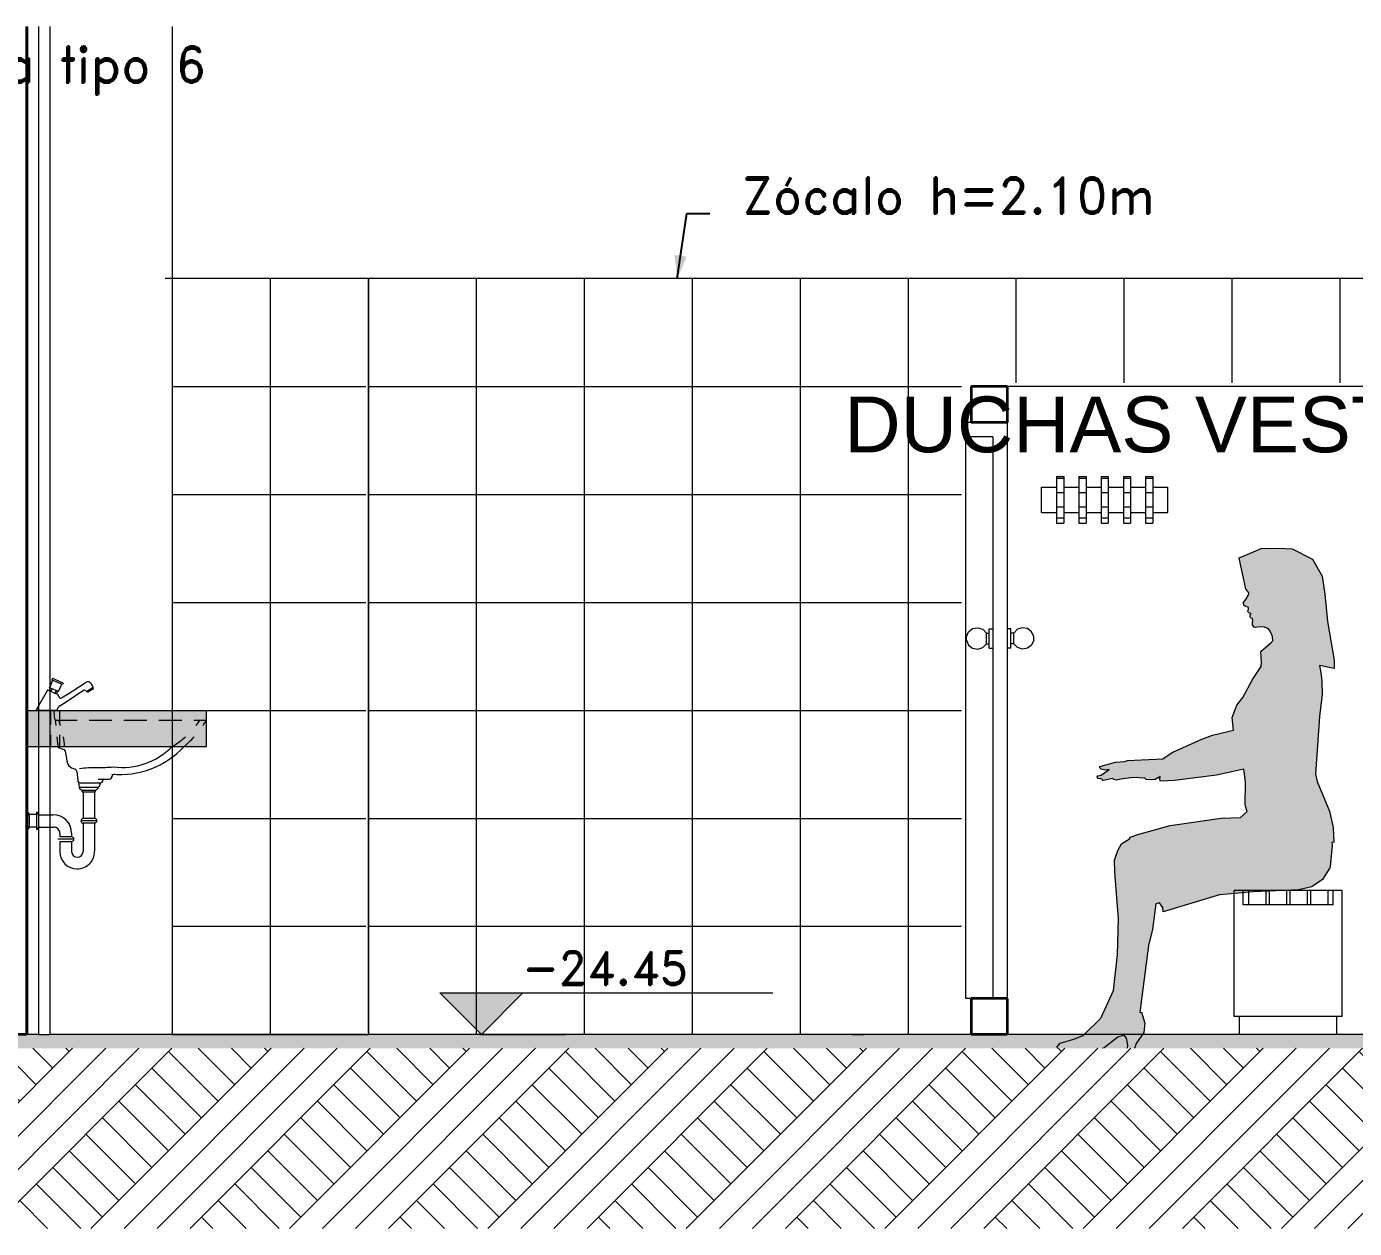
# Model space of a CAD drawing. Header units: metres. Extents: x 173 to 310, y -9 to 45.
# Drawn here: x 275.767 to 279.458, y -5.232 to -1.893 of the extents above; entities that cross this region are included whole.
import ezdxf

# ---------------------------------------------------------------- set-up
doc = ezdxf.new("R2010")
doc.units = ezdxf.units.M
doc.header["$MEASUREMENT"] = 0
doc.set_wipeout_variables(frame=1)
doc.linetypes.add('HIDDEN', pattern=[9.525, 6.35, -3.175])
doc.linetypes.add('Wipeout_Contour', pattern=[1, 0, -1])
for name, color, linetype, lineweight in [('Annotation - Label_Pen_No__1', 7, 'Continuous', 13), ('Annotation - Text_Pen_No__1', 7, 'Continuous', 13), ('Dimensioning - General_Pen_No__1', 7, 'Continuous', 13), ('Drawing & Figure_Pen_No__140', 255, 'Continuous', 0), ('Estructura – Carga_Pen_No__1', 7, 'Continuous', 13), ('Estructura – Carga_Pen_No__122', 9, 'Continuous', 13), ('Estructura – Carga_Pen_No__27', 7, 'Continuous', 35), ('Interior - Furniture _Pen_No__1', 7, 'Continuous', 13), ('Structural - Bearing_Pen_No__27', 7, 'Continuous', 35)]:
    doc.layers.add(name, color=color, linetype=linetype, lineweight=lineweight)
for name, color, linetype in [('Dimensioning - General', 7, 'Continuous'), ('Estructura – Carga', 7, 'Continuous'), ('Interior - Furniture', 7, 'Continuous'), ('Structural - Bearing', 7, 'Continuous')]:
    doc.layers.add(name, color=color, linetype=linetype)
for name, color, linetype, lineweight, true_color in [('Dimensioning - General_Pen_No__167', 7, 'Continuous', 13, 0x6a6a6a), ('Drawing & Figure_Pen_No__167', 7, 'Continuous', 13, 0x6a6a6a), ('Estructura – Carga_Pen_No__123', 7, 'Continuous', 0, 0xd8d8d8), ('Estructura – Carga_Pen_No__167', 7, 'Continuous', 13, 0x6a6a6a), ('Estructura – Carga_Pen_No__87', 7, 'Continuous', 20, 0x6a6a6a), ('Interior - Furniture _Pen_No__161', 7, 'Continuous', 13, 0x6a6a6a), ('Interior - Furniture _Pen_No__167', 7, 'Continuous', 13, 0x6a6a6a), ('Interior - Mobiliario_Pen_No__167', 7, 'Continuous', 13, 0x6a6a6a), ('Structural - Bearing_Pen_No__167', 7, 'Continuous', 13, 0x6a6a6a), ('Structural - Bearing_Pen_No__87', 7, 'Continuous', 20, 0x6a6a6a)]:
    doc.layers.add(name, color=color, linetype=linetype, lineweight=lineweight, true_color=true_color)
doc.styles.add('GENERATED_STYLE_1', font='arial.ttf')
doc.styles.add('GENERATED_STYLE_3', font='romand.shx')
doc.dimstyles.new('GENERATED_STYLE__19', dxfattribs={"dimtxt": 0.18, "dimasz": 0.06384, "dimexe": 0.18, "dimexo": 0.0625, "dimgap": 0.09, "dimtad": 0, "dimtih": 1, "dimtoh": 1, "dimdec": 4, "dimzin": 0, "dimdsep": 46, "dimtxsty": 'Standard', "dimcen": 0.09, "dimadec": 0, "dimazin": 0, "dimtfac": 1, "dimtdec": 4, "dimtmove": 0, "dimatfit": 3, "dimldrblk": 'ARROWHEAD_5', "dimfxl": 1, "dimtolj": 1, "dimtzin": 0, "dimarcsym": 0})

# ---------------------------------------------------------------- blocks, each defined once
blk = doc.blocks.new('Sitting Woman Contour 03 23[49]', base_point=(31.306, -24.4988))
at = {"layer": 'Interior - Furniture _Pen_No__161', "linetype": 'Continuous', "lineweight": 13, "true_color": 0x6a6a6a}
blk.add_hatch(color=251, dxfattribs=at).paths.add_polyline_path([(31.1985, -23.7375), (31.2, -23.7376), (31.207, -23.7333), (31.2056, -23.7425), (31.208, -23.746), (31.2471, -23.7445), (31.3635, -23.7291), (31.4399, -23.713), (31.4442, -23.7492), (31.4434, -23.8118), (31.4484, -23.8301), (31.4303, -23.8471), (31.4303, -23.8474), (31.3767, -23.8488), (31.2343, -23.8692), (31.1449, -23.8943), (31.1231, -23.9019), (31.1213, -23.9061), (31.0991, -23.9199), (31.0889, -23.9385), (31.0798, -23.9659), (31.081, -23.9989), (31.0914, -24.1284), (31.0886, -24.2278), (31.0775, -24.3278), (31.0421, -24.4046), (30.9953, -24.4505), (30.9924, -24.4531), (30.967, -24.4626), (30.9285, -24.4743), (30.921, -24.484), (30.9226, -24.4897), (30.9221, -24.4929), (30.9269, -24.4942), (30.939, -24.496), (30.9818, -24.4988), (31.0278, -24.4964), (31.051, -24.4871), (31.089, -24.4577), (31.1068, -24.4521), (31.113, -24.4599), (31.1169, -24.4801), (31.1154, -24.496), (31.1153, -24.4974), (31.1324, -24.4963), (31.1404, -24.4749), (31.1612, -24.4441), (31.1643, -24.4188), (31.1554, -24.3878), (31.1506, -24.3889), (31.1558, -24.3456), (31.1745, -24.2024), (31.186, -24.1572), (31.1952, -24.0871), (31.2049, -24.0842), (31.214, -24.0976), (31.2152, -24.1097), (31.3715, -24.0623), (31.466, -24.0537), (31.5914, -24.0481), (31.6288, -24.0395), (31.6584, -24.0193), (31.6787, -23.9869), (31.6799, -23.9831), (31.6854, -23.9246), (31.6842, -23.9154), (31.6895, -23.9168), (31.6879, -23.8745), (31.678, -23.8295), (31.6435, -23.7471), (31.6383, -23.7269), (31.6494, -23.5662), (31.6573, -23.5055), (31.6562, -23.467), (31.6539, -23.4454), (31.6494, -23.4248), (31.6903, -23.433), (31.691, -23.4102), (31.6723, -23.3024), (31.6647, -23.2267), (31.6568, -23.1762), (31.6299, -23.1293), (31.5737, -23.1008), (31.5338, -23.0988), (31.4873, -23.0998), (31.4664, -23.1092), (31.4265, -23.1261), (31.4263, -23.1263), (31.4452, -23.2121), (31.4532, -23.223), (31.4533, -23.2247), (31.4516, -23.23), (31.4446, -23.2411), (31.4389, -23.2496), (31.4384, -23.2539), (31.4395, -23.2572), (31.4428, -23.2601), (31.4521, -23.2641), (31.4526, -23.2689), (31.4513, -23.2712), (31.4505, -23.273), (31.4508, -23.2751), (31.4515, -23.2763), (31.4537, -23.2783), (31.4561, -23.2799), (31.4585, -23.2803), (31.4602, -23.2803), (31.4569, -23.2845), (31.457, -23.2887), (31.4583, -23.2923), (31.4622, -23.2942), (31.4647, -23.2988), (31.4634, -23.3061), (31.4635, -23.3118), (31.4679, -23.318), (31.4712, -23.3196), (31.4785, -23.3185), (31.4893, -23.3174), (31.4968, -23.3181), (31.508, -23.3229), (31.5129, -23.3297), (31.5192, -23.3444), (31.5201, -23.3562), (31.5157, -23.3611), (31.487, -23.3855), (31.4889, -23.4154), (31.4881, -23.4279), (31.4632, -23.4639), (31.4368, -23.5137), (31.4201, -23.5355), (31.4075, -23.5694), (31.4107, -23.6046), (31.3526, -23.6186), (31.3226, -23.6298), (31.2417, -23.6659), (31.2289, -23.6744), (31.2142, -23.6842), (31.1162, -23.6891), (31.1083, -23.6918), (31.0831, -23.6936), (31.0391, -23.7058), (31.0392, -23.7092), (31.0426, -23.7131), (31.0545, -23.7152), (31.0652, -23.7138), (31.0433, -23.7291), (31.0341, -23.7313), (31.0318, -23.7341), (31.0334, -23.7384), (31.0346, -23.7395), (31.0408, -23.739), (31.0424, -23.7401), (31.0456, -23.7402), (31.0466, -23.744), (31.0484, -23.7445), (31.0756, -23.7391), (31.078, -23.742), (31.0842, -23.7431), (31.1033, -23.7401), (31.1257, -23.7374), (31.1416, -23.7362), (31.1538, -23.738), (31.1631, -23.7372), (31.1679, -23.7415), (31.1922, -23.7425)])
at = {"layer": 'Interior - Furniture _Pen_No__1', "color": 7, "linetype": 'Continuous', "lineweight": 13, "flags": 128}
blk.add_lwpolyline([(31.1985, -23.7375), (31.1922, -23.7425), (31.1679, -23.7415), (31.1631, -23.7372), (31.1538, -23.738), (31.1416, -23.7362), (31.1257, -23.7374), (31.1033, -23.7401), (31.0842, -23.7431), (31.078, -23.742), (31.0756, -23.7391), (31.0484, -23.7445), (31.0466, -23.744), (31.0456, -23.7402), (31.0424, -23.7401), (31.0408, -23.739), (31.0346, -23.7395), (31.0334, -23.7384), (31.0318, -23.7341), (31.0341, -23.7313), (31.0433, -23.7291), (31.0652, -23.7138), (31.0545, -23.7152), (31.0426, -23.7131), (31.0392, -23.7092), (31.0391, -23.7058), (31.0831, -23.6936), (31.1083, -23.6918), (31.1162, -23.6891), (31.2142, -23.6842), (31.2289, -23.6744), (31.2417, -23.6659), (31.3226, -23.6298), (31.3526, -23.6186), (31.4107, -23.6046), (31.4075, -23.5694), (31.4201, -23.5355), (31.4368, -23.5137), (31.4632, -23.4639), (31.4881, -23.4279), (31.4889, -23.4154), (31.487, -23.3855), (31.5157, -23.3611), (31.5201, -23.3562), (31.5192, -23.3444), (31.5129, -23.3297), (31.508, -23.3229), (31.4968, -23.3181), (31.4893, -23.3174), (31.4785, -23.3185), (31.4712, -23.3196), (31.4679, -23.318), (31.4635, -23.3118), (31.4634, -23.3061), (31.4647, -23.2988), (31.4622, -23.2942), (31.4583, -23.2923), (31.457, -23.2887), (31.4569, -23.2845), (31.4602, -23.2803), (31.4585, -23.2803), (31.4561, -23.2799), (31.4537, -23.2783), (31.4515, -23.2763), (31.4508, -23.2751), (31.4505, -23.273), (31.4513, -23.2712), (31.4526, -23.2689), (31.4521, -23.2641), (31.4428, -23.2601), (31.4395, -23.2572), (31.4384, -23.2539), (31.4389, -23.2496), (31.4446, -23.2411), (31.4516, -23.23), (31.4533, -23.2247), (31.4532, -23.223), (31.4452, -23.2121), (31.4263, -23.1263), (31.4265, -23.1261), (31.4664, -23.1092), (31.4873, -23.0998), (31.5338, -23.0988), (31.5737, -23.1008), (31.6299, -23.1293), (31.6568, -23.1762), (31.6647, -23.2267), (31.6723, -23.3024), (31.691, -23.4102), (31.6903, -23.433), (31.6494, -23.4248), (31.6539, -23.4454), (31.6562, -23.467), (31.6573, -23.5055), (31.6494, -23.5662), (31.6383, -23.7269), (31.6435, -23.7471), (31.678, -23.8295), (31.6879, -23.8745), (31.6895, -23.9168), (31.6842, -23.9154), (31.6854, -23.9246), (31.6799, -23.9831), (31.6787, -23.9869), (31.6584, -24.0193), (31.6288, -24.0395), (31.5914, -24.0481), (31.466, -24.0537), (31.3715, -24.0623), (31.2152, -24.1097), (31.214, -24.0976), (31.2049, -24.0842), (31.1952, -24.0871), (31.186, -24.1572), (31.1745, -24.2024), (31.1558, -24.3456), (31.1506, -24.3889), (31.1554, -24.3878), (31.1643, -24.4188), (31.1612, -24.4441), (31.1404, -24.4749), (31.1324, -24.4963), (31.1153, -24.4974), (31.1154, -24.496), (31.1169, -24.4801), (31.113, -24.4599), (31.1068, -24.4521), (31.089, -24.4577), (31.051, -24.4871), (31.0278, -24.4964), (30.9818, -24.4988), (30.939, -24.496), (30.9269, -24.4942), (30.9221, -24.4929), (30.9226, -24.4897), (30.921, -24.484), (30.9285, -24.4743), (30.967, -24.4626), (30.9924, -24.4531), (30.9953, -24.4505), (31.0421, -24.4046), (31.0775, -24.3278), (31.0886, -24.2278), (31.0914, -24.1284), (31.081, -23.9989), (31.0798, -23.9659), (31.0889, -23.9385), (31.0991, -23.9199), (31.1213, -23.9061), (31.1231, -23.9019), (31.1449, -23.8943), (31.2343, -23.8692), (31.3767, -23.8488), (31.4303, -23.8474), (31.4303, -23.8471), (31.4484, -23.8301), (31.4434, -23.8118), (31.4442, -23.7492), (31.4399, -23.713), (31.3635, -23.7291), (31.2471, -23.7445), (31.208, -23.746), (31.2056, -23.7425), (31.207, -23.7333), (31.2, -23.7376)], close=True, dxfattribs=at)
blk = doc.blocks.new('Dimension_2', base_point=(29.3202, -24.4497))
at = {"layer": 'Dimensioning - General_Pen_No__1', "linetype": 'Continuous', "lineweight": 13}
blk.add_hatch(color=7, dxfattribs=at).paths.add_polyline_path([(29.3202, -24.4497), (29.4352, -24.3347), (29.2052, -24.3347)])
at = {"layer": 'Dimensioning - General_Pen_No__1', "color": 7, "linetype": 'Continuous', "lineweight": 13}
for p, q in [((29.3202, -24.4497), (29.2052, -24.3347)), ((29.2052, -24.3347), (29.4352, -24.3347)), ((29.4352, -24.3347), (29.3202, -24.4497)), ((29.4352, -24.3347), (30.13, -24.3347)), ((29.3202, -24.4497), (29.1712, -24.4497)), ((29.3202, -24.4497), (29.4064, -24.4497))]:
    blk.add_line(p, q, dxfattribs=at)
at = {"layer": 'Dimensioning - General_Pen_No__167', "color": 251, "lineweight": 13, "true_color": 0x6a6a6a, "insert": (29.4352, -24.3117), "char_height": 0.0925, "attachment_point": 7, "style": 'GENERATED_STYLE_3'}
blk.add_mtext('\\A1;{\\pql;\\Fromand.shx;-24.45}', dxfattribs=at)
blk = doc.blocks.new('ARROWHEAD_5')
at = {"linetype": 'Continuous', "lineweight": 0}
blk.add_hatch(color=0, dxfattribs=at).paths.add_polyline_path([(-1, 0.2679), (0, 0), (-1, -0.2679)])
at = {"color": 0, "linetype": 'Continuous', "lineweight": 0}
blk.add_line((0, 0), (-1, 0), dxfattribs=at)

msp = doc.modelspace()

# ---------------------------------------------------------------- linework, layer by layer
at = {"layer": 'Estructura – Carga_Pen_No__167', "color": 251, "linetype": 'Continuous', "lineweight": 13, "true_color": 0x6a6a6a}
for p, q in [((278.3781, -2.993), (278.3781, -3.033)), ((278.3931, -2.993), (278.3781, -2.993)), ((278.3781, -4.593), (278.3781, -3.033)), ((278.4531, -3.033), (278.3781, -3.033)), ((278.4531, -3.033), (278.4531, -4.593)), ((278.3795, -3.5881), (278.3853, -3.5747)), ((278.3853, -3.5747), (278.3967, -3.5657)), ((278.3967, -3.5657), (278.4111, -3.5631)), ((278.4111, -3.5631), (278.4249, -3.5675)), ((278.4249, -3.5675), (278.4351, -3.578)), ((278.4351, -3.58), (278.4351, -3.578)), ((278.4351, -3.578), (278.443, -3.578)), ((278.4351, -3.5855), (278.4351, -3.58)), ((278.443, -3.578), (278.4431, -3.578)), ((278.4431, -3.5696), (278.4431, -3.566)), ((278.4431, -3.566), (278.4432, -3.566)), ((278.4431, -3.5795), (278.4431, -3.5696)), ((278.4431, -3.593), (278.4431, -3.5795)), ((278.4432, -3.566), (278.4531, -3.566)), ((278.503, -3.566), (278.4931, -3.566)), ((278.5031, -3.566), (278.503, -3.566)), ((278.5031, -3.5696), (278.5031, -3.566)), ((278.5031, -3.5795), (278.5031, -3.5696)), ((278.5032, -3.578), (278.5031, -3.578)), ((278.5031, -3.593), (278.5031, -3.5795)), ((278.5111, -3.578), (278.5032, -3.578)), ((278.5212, -3.5675), (278.5111, -3.578)), ((278.5111, -3.58), (278.5111, -3.578)), ((278.5111, -3.5855), (278.5111, -3.58)), ((278.5351, -3.5631), (278.5212, -3.5675)), ((278.5494, -3.5657), (278.5351, -3.5631)), ((278.5609, -3.5747), (278.5494, -3.5657)), ((278.5667, -3.5881), (278.5609, -3.5747)), ((278.3795, -3.5887), (278.3795, -3.5881)), ((278.3795, -3.5905), (278.3795, -3.5887)), ((278.3795, -3.593), (278.3795, -3.5905)), ((278.3795, -3.5955), (278.3795, -3.593)), ((278.3795, -3.5973), (278.3795, -3.5955)), ((278.3795, -3.5979), (278.3795, -3.5973)), ((278.3795, -3.5979), (278.3853, -3.6113)), ((278.3853, -3.6113), (278.3967, -3.6204)), ((278.4249, -3.6185), (278.4351, -3.608)), ((278.4351, -3.593), (278.4351, -3.5855)), ((278.4351, -3.6005), (278.4351, -3.593)), ((278.4351, -3.606), (278.4351, -3.6005)), ((278.4351, -3.608), (278.4351, -3.606)), ((278.4351, -3.608), (278.443, -3.608)), ((278.443, -3.608), (278.4431, -3.608)), ((278.4431, -3.6065), (278.4431, -3.593)), ((278.4431, -3.6164), (278.4431, -3.6065)), ((278.4431, -3.62), (278.4431, -3.6164)), ((278.5031, -3.6065), (278.5031, -3.593)), ((278.5031, -3.6164), (278.5031, -3.6065)), ((278.5032, -3.608), (278.5031, -3.608)), ((278.5031, -3.62), (278.5031, -3.6164)), ((278.5111, -3.608), (278.5032, -3.608)), ((278.5111, -3.593), (278.5111, -3.5855)), ((278.5111, -3.6005), (278.5111, -3.593)), ((278.5111, -3.606), (278.5111, -3.6005)), ((278.5111, -3.608), (278.5111, -3.606)), ((278.5212, -3.6185), (278.5111, -3.608)), ((278.5609, -3.6113), (278.5494, -3.6204)), ((278.5667, -3.5979), (278.5609, -3.6113)), ((278.5667, -3.5887), (278.5667, -3.5881)), ((278.5667, -3.5905), (278.5667, -3.5887)), ((278.5667, -3.593), (278.5667, -3.5905)), ((278.5667, -3.5955), (278.5667, -3.593)), ((278.5667, -3.5973), (278.5667, -3.5955)), ((278.5667, -3.5979), (278.5667, -3.5973)), ((278.3967, -3.6204), (278.4111, -3.623)), ((278.4111, -3.623), (278.4249, -3.6185)), ((278.4431, -3.62), (278.4432, -3.62)), ((278.4432, -3.62), (278.4531, -3.62)), ((278.503, -3.62), (278.4931, -3.62)), ((278.5031, -3.62), (278.503, -3.62)), ((278.5351, -3.623), (278.5212, -3.6185)), ((278.5494, -3.6204), (278.5351, -3.623)), ((278.3931, -4.593), (278.3781, -4.593))]:
    msp.add_line(p, q, dxfattribs=at)
at = {"layer": 'Estructura – Carga_Pen_No__167', "color": 251, "linetype": 'Continuous', "lineweight": 13, "true_color": 0x6a6a6a, "flags": 128}
msp.add_lwpolyline([(278.4931, -2.993), (278.4931, -3.021), (278.4931, -4.593)], dxfattribs=at)
at = {"layer": 'Estructura – Carga_Pen_No__27', "color": 7, "linetype": 'Continuous', "lineweight": 35}
for p, q in [((278.3931, -2.893), (278.3931, -2.993)), ((278.4931, -2.893), (278.3931, -2.893)), ((278.4931, -2.893), (278.4931, -2.993)), ((278.4931, -2.993), (278.3931, -2.993)), ((278.3931, -4.593), (278.3931, -4.693)), ((278.4931, -4.593), (278.4931, -4.693)), ((278.4931, -4.693), (278.3931, -4.693))]:
    msp.add_line(p, q, dxfattribs=at)
at = {"layer": 'Estructura – Carga_Pen_No__27', "color": 7, "linetype": 'Continuous', "lineweight": 35, "flags": 128}
msp.add_lwpolyline([(278.4931, -4.593), (278.4531, -4.593), (278.3931, -4.593)], dxfattribs=at)
at = {"layer": 'Estructura – Carga_Pen_No__87', "color": 251, "linetype": 'Continuous', "lineweight": 20, "true_color": 0x6a6a6a}
for p, q in [((278.3931, -2.893), (278.3922, -2.893)), ((278.3922, -2.993), (278.3922, -2.893)), ((279.4924, -2.893), (278.4931, -2.893)), ((278.3922, -4.6934), (278.3922, -4.593)), ((280.5931, -4.6934), (278.3922, -4.6934))]:
    msp.add_line(p, q, dxfattribs=at)
at = {"layer": 'Interior - Mobiliario_Pen_No__167', "color": 251, "linetype": 'Continuous', "lineweight": 13, "true_color": 0x6a6a6a}
for p, q in [((278.5881, -3.1727), (278.63, -3.1727)), ((278.5881, -3.2427), (278.5881, -3.1727)), ((278.63, -3.1427), (278.63, -3.1477)), ((278.63, -3.1427), (278.65, -3.1427)), ((278.63, -3.1477), (278.63, -3.1877)), ((278.63, -3.1477), (278.65, -3.1477)), ((278.65, -3.1427), (278.65, -3.1477)), ((278.65, -3.1477), (278.65, -3.1877)), ((278.65, -3.1727), (278.692, -3.1727)), ((278.692, -3.1427), (278.692, -3.1477)), ((278.692, -3.1427), (278.712, -3.1427)), ((278.692, -3.1477), (278.692, -3.1877)), ((278.692, -3.1477), (278.712, -3.1477)), ((278.712, -3.1427), (278.712, -3.1477)), ((278.712, -3.1477), (278.712, -3.1877)), ((278.712, -3.1727), (278.7539, -3.1727)), ((278.7539, -3.1427), (278.7539, -3.1477)), ((278.7539, -3.1427), (278.7739, -3.1427)), ((278.7539, -3.1477), (278.7539, -3.1877)), ((278.7539, -3.1477), (278.7739, -3.1477)), ((278.7739, -3.1427), (278.7739, -3.1477)), ((278.7739, -3.1477), (278.7739, -3.1877)), ((278.7739, -3.1727), (278.8158, -3.1727)), ((278.8158, -3.1427), (278.8158, -3.1477)), ((278.8158, -3.1427), (278.8358, -3.1427)), ((278.8158, -3.1477), (278.8158, -3.1877)), ((278.8158, -3.1477), (278.8358, -3.1477)), ((278.8358, -3.1427), (278.8358, -3.1477)), ((278.8358, -3.1477), (278.8358, -3.1877)), ((278.8358, -3.1727), (278.8778, -3.1727)), ((278.8778, -3.1427), (278.8778, -3.1477)), ((278.8778, -3.1427), (278.8978, -3.1427)), ((278.8778, -3.1477), (278.8778, -3.1877)), ((278.8778, -3.1477), (278.8978, -3.1477)), ((278.8978, -3.1427), (278.8978, -3.1477)), ((278.8978, -3.1477), (278.8978, -3.1877)), ((278.8978, -3.1727), (278.9397, -3.1727)), ((278.9397, -3.2427), (278.9397, -3.1727)), ((278.63, -3.1877), (278.63, -3.2277)), ((278.63, -3.1877), (278.65, -3.1877)), ((278.65, -3.1877), (278.65, -3.2277)), ((278.692, -3.1877), (278.692, -3.2277)), ((278.692, -3.1877), (278.712, -3.1877)), ((278.712, -3.1877), (278.712, -3.2277)), ((278.7539, -3.1877), (278.7539, -3.2277)), ((278.7539, -3.1877), (278.7739, -3.1877)), ((278.7739, -3.1877), (278.7739, -3.2277)), ((278.8158, -3.1877), (278.8158, -3.2277)), ((278.8158, -3.1877), (278.8358, -3.1877)), ((278.8358, -3.1877), (278.8358, -3.2277)), ((278.8778, -3.1877), (278.8778, -3.2277)), ((278.8778, -3.1877), (278.8978, -3.1877)), ((278.8978, -3.1877), (278.8978, -3.2277)), ((278.5881, -3.2427), (278.63, -3.2427)), ((278.63, -3.2277), (278.63, -3.2577)), ((278.63, -3.2277), (278.65, -3.2277)), ((278.65, -3.2277), (278.65, -3.2577)), ((278.65, -3.2427), (278.692, -3.2427)), ((278.692, -3.2277), (278.692, -3.2577)), ((278.692, -3.2277), (278.712, -3.2277)), ((278.712, -3.2277), (278.712, -3.2577)), ((278.712, -3.2427), (278.7539, -3.2427)), ((278.7539, -3.2277), (278.7539, -3.2577)), ((278.7539, -3.2277), (278.7739, -3.2277)), ((278.7739, -3.2277), (278.7739, -3.2577)), ((278.7739, -3.2427), (278.8158, -3.2427)), ((278.8158, -3.2277), (278.8158, -3.2577)), ((278.8158, -3.2277), (278.8358, -3.2277)), ((278.8358, -3.2277), (278.8358, -3.2577)), ((278.8358, -3.2427), (278.8778, -3.2427)), ((278.8778, -3.2277), (278.8778, -3.2577)), ((278.8778, -3.2277), (278.8978, -3.2277)), ((278.8978, -3.2277), (278.8978, -3.2577)), ((278.8978, -3.2427), (278.9397, -3.2427)), ((278.63, -3.2577), (278.63, -3.2727)), ((278.63, -3.2577), (278.65, -3.2577)), ((278.63, -3.2727), (278.65, -3.2727)), ((278.65, -3.2577), (278.65, -3.2727)), ((278.692, -3.2577), (278.692, -3.2727)), ((278.692, -3.2577), (278.712, -3.2577)), ((278.692, -3.2727), (278.712, -3.2727)), ((278.712, -3.2577), (278.712, -3.2727)), ((278.7539, -3.2577), (278.7539, -3.2727)), ((278.7539, -3.2577), (278.7739, -3.2577)), ((278.7539, -3.2727), (278.7739, -3.2727)), ((278.7739, -3.2577), (278.7739, -3.2727)), ((278.8158, -3.2577), (278.8158, -3.2727)), ((278.8158, -3.2577), (278.8358, -3.2577)), ((278.8158, -3.2727), (278.8358, -3.2727)), ((278.8358, -3.2577), (278.8358, -3.2727)), ((278.8778, -3.2577), (278.8778, -3.2727)), ((278.8778, -3.2577), (278.8978, -3.2577)), ((278.8778, -3.2727), (278.8978, -3.2727)), ((278.8978, -3.2577), (278.8978, -3.2727)), ((279.1489, -4.293), (279.1239, -4.293)), ((279.1239, -4.333), (279.1239, -4.293)), ((279.1639, -4.293), (279.1489, -4.293)), ((279.1489, -4.333), (279.1489, -4.293)), ((279.1639, -4.293), (279.1639, -4.333)), ((279.2114, -4.293), (279.1639, -4.293)), ((279.2214, -4.293), (279.2114, -4.293)), ((279.2114, -4.293), (279.2114, -4.333)), ((279.2214, -4.293), (279.2214, -4.333)), ((279.2689, -4.293), (279.2214, -4.293)), ((279.2789, -4.293), (279.2689, -4.293)), ((279.2689, -4.293), (279.2689, -4.333)), ((279.2789, -4.293), (279.2789, -4.333)), ((279.3264, -4.293), (279.2789, -4.293)), ((279.3364, -4.293), (279.3264, -4.293)), ((279.3264, -4.293), (279.3264, -4.333)), ((279.3364, -4.293), (279.3364, -4.333)), ((279.3839, -4.293), (279.3364, -4.293)), ((279.3989, -4.293), (279.3839, -4.293)), ((279.3839, -4.293), (279.3839, -4.333)), ((279.4239, -4.293), (279.3989, -4.293)), ((279.3989, -4.333), (279.3989, -4.293)), ((279.4239, -4.333), (279.4239, -4.293)), ((279.1239, -4.643), (279.1239, -4.333)), ((279.1639, -4.333), (279.1489, -4.333)), ((279.2114, -4.333), (279.1639, -4.333)), ((279.2214, -4.333), (279.2114, -4.333)), ((279.2689, -4.333), (279.2214, -4.333)), ((279.2789, -4.333), (279.2689, -4.333)), ((279.3264, -4.333), (279.2789, -4.333)), ((279.3364, -4.333), (279.3264, -4.333)), ((279.3839, -4.333), (279.3364, -4.333)), ((279.3989, -4.333), (279.3839, -4.333)), ((279.4239, -4.643), (279.4239, -4.333)), ((279.4239, -4.643), (279.1239, -4.643)), ((279.1389, -4.693), (279.1389, -4.643)), ((279.4089, -4.693), (279.4089, -4.643)), ((279.4089, -4.693), (279.1389, -4.693))]:
    msp.add_line(p, q, dxfattribs=at)
at = {"layer": 'Structural - Bearing_Pen_No__167', "color": 251, "linetype": 'Continuous', "lineweight": 13, "true_color": 0x6a6a6a}
for p, q in [((276.716, -4.693), (276.718, -4.693)), ((277.0292, -4.693), (277.2638, -4.693)), ((278.0619, -4.693), (278.0934, -4.693))]:
    msp.add_line(p, q, dxfattribs=at)
at = {"layer": 'Structural - Bearing_Pen_No__87', "color": 251, "linetype": 'Continuous', "lineweight": 20, "true_color": 0x6a6a6a}
for p, q in [((276.8137, -4.693), (276.718, -4.693)), ((276.9511, -4.693), (276.8137, -4.693)), ((277.0292, -4.693), (276.9511, -4.693)), ((277.404, -4.693), (277.2638, -4.693)), ((277.5673, -4.693), (277.404, -4.693)), ((277.7361, -4.693), (277.5673, -4.693)), ((277.9101, -4.693), (277.7361, -4.693)), ((278.0619, -4.693), (277.9101, -4.693)), ((278.2718, -4.693), (278.0934, -4.693)), ((278.3922, -4.693), (278.2718, -4.693))]:
    msp.add_line(p, q, dxfattribs=at)

# ---------------------------------------------------------------- block references
at = {"layer": 'Dimensioning - General', "color": 7, "linetype": 'Continuous', "lineweight": 13}
msp.add_blockref('Dimension_2', (277.0313, -4.693), dxfattribs=at)
at = {"layer": 'Interior - Furniture', "color": 104, "linetype": 'Continuous', "lineweight": 20, "true_color": 0x029e21}
msp.add_blockref('Sitting Woman Contour 03 23[49]', (279.0172, -4.7421), dxfattribs=at)

# ---------------------------------------------------------------- texts
at = {"layer": 'Annotation - Label_Pen_No__1', "color": 7, "linetype": 'Continuous', "lineweight": 13, "insert": (277.7562, -2.4128), "char_height": 0.1, "attachment_point": 7, "style": 'GENERATED_STYLE_3'}
msp.add_mtext('\\A1;{\\pql;\\Fromand.shx;Zócalo h=2.10m}', dxfattribs=at)
at = {"layer": 'Annotation - Text_Pen_No__1', "color": 7, "linetype": 'Continuous', "lineweight": 13, "insert": (279.2254, -2.9208), "char_height": 0.155, "attachment_point": 2, "style": 'GENERATED_STYLE_1'}
msp.add_mtext('\\A1;{\\pqc;\\fArial|b0|i0|c0|p34;DUCHAS VESTUARIOS}', dxfattribs=at)

# ---------------------------------------------------------------- leaders
at = {"layer": 'Annotation - Label_Pen_No__1', "color": 7, "linetype": 'Continuous', "lineweight": 13, "annotation_type": 0, "has_hookline": 1, "hookline_direction": 0, "text_width": 1.2667}
msp.add_leader([(277.5759, -2.593), (277.6023, -2.4128), (277.6662, -2.4128)], dimstyle='GENERATED_STYLE__19', dxfattribs=at)

# ---------------------------------------------------------------- wipeouts: each hides what was drawn before it
at = {"color": 254, "linetype": 'Wipeout_Contour', "lineweight": 0, "ltscale": 145.432244}
msp.add_wipeout([(275.8002, -4.693), (275.8002, -1.893), (275.7829, -1.893), (275.7829, -4.693)], dxfattribs=at).dxf.layer = 'Structural - Bearing'
at = {"color": 254, "linetype": 'Wipeout_Contour', "lineweight": 0, "ltscale": 146.425969}
msp.add_wipeout([(276.0717, -1.893), (276.0717, -4.693), (276.1523, -4.693), (276.1523, -1.893)], dxfattribs=at).dxf.layer = 'Structural - Bearing'

# ---------------------------------------------------------------- next in the draw order: wipeouts: each hides what was drawn before it
at = {"color": 254, "linetype": 'Wipeout_Contour', "lineweight": 0, "ltscale": 145.382952}
msp.add_wipeout([(275.7683, -1.893), (275.7683, -4.693), (275.7829, -4.693), (275.7829, -1.893)], dxfattribs=at).dxf.layer = 'Structural - Bearing'
at = {"color": 254, "linetype": 'Wipeout_Contour', "lineweight": 0, "ltscale": 146.18973}
msp.add_wipeout([(276.0717, -4.693), (276.0717, -1.893), (276.0001, -1.893), (276.0001, -4.693)], dxfattribs=at).dxf.layer = 'Structural - Bearing'
at = {"color": 254, "linetype": 'Wipeout_Contour', "lineweight": 0, "ltscale": 146.581119}
msp.add_wipeout([(276.1722, -4.693), (276.1722, -1.893), (276.1523, -1.893), (276.1523, -4.693)], dxfattribs=at).dxf.layer = 'Structural - Bearing'

# ---------------------------------------------------------------- next in the draw order: linework, layer by layer
at = {"layer": 'Drawing & Figure_Pen_No__167', "color": 251, "linetype": 'Continuous', "lineweight": 13, "true_color": 0x6a6a6a}
for p, q in [((276.038, -3.82), (276.1015, -3.82)), ((275.795, -4.0759), (275.795, -4.124)), ((275.8004, -4.0841), (275.8004, -4.116))]:
    msp.add_line(p, q, dxfattribs=at)
for centre, radius, start, end in [((275.794, -4.0824), 0.00657, 344.5492, 81.1113), ((275.794, -4.1175), 0.00651, 278.9764, 13.2729)]:
    msp.add_arc(centre, radius, start, end, dxfattribs=at)
at = {"layer": 'Structural - Bearing_Pen_No__167', "color": 251, "linetype": 'Continuous', "lineweight": 13, "true_color": 0x6a6a6a}
msp.add_line((276.1722, -4.693), (276.716, -4.693), dxfattribs=at)
at = {"layer": 'Structural - Bearing_Pen_No__87', "color": 251, "linetype": 'Continuous', "lineweight": 20, "true_color": 0x6a6a6a}
for p, q in [((275.8002, -1.893), (275.8002, -4.693)), ((276.1722, -1.893), (276.1722, -4.693)), ((276.1523, -4.693), (276.0717, -4.693)), ((276.1722, -4.693), (276.1523, -4.693))]:
    msp.add_line(p, q, dxfattribs=at)

# ---------------------------------------------------------------- next in the draw order: wipeouts: each hides what was drawn before it
at = {"color": 254, "linetype": 'Wipeout_Contour', "lineweight": 0, "ltscale": 145.358444}
msp.add_wipeout([(275.7672, -1.893), (275.7672, -4.693), (275.7683, -4.693), (275.7683, -1.893)], dxfattribs=at).dxf.layer = 'Structural - Bearing'
at = {"color": 254, "linetype": 'Wipeout_Contour', "lineweight": 0, "ltscale": 145.98199}
msp.add_wipeout([(276.0001, -4.693), (276.0001, -1.893), (275.9378, -1.893), (275.9378, -4.693)], dxfattribs=at).dxf.layer = 'Structural - Bearing'

# ---------------------------------------------------------------- next in the draw order: linework, layer by layer
at = {"layer": 'Drawing & Figure_Pen_No__167', "color": 251, "linetype": 'Continuous', "lineweight": 13, "true_color": 0x6a6a6a}
for p, q in [((275.9662, -3.984), (275.9973, -3.984)), ((275.9563, -4.0188), (275.9563, -4.0928)), ((275.9591, -4.0188), (275.9591, -4.0144)), ((275.9723, -3.994), (275.9681, -4.0059)), ((275.9563, -4.1055), (275.9563, -4.1842))]:
    msp.add_line(p, q, dxfattribs=at)
for centre, radius, start, end in [((275.9497, -3.2073), 0.7448, 271.1306, 274.4765), ((275.9823, -3.987), 0.003, 90, 180), ((275.9973, -3.977), 0.007, 270, 0), ((276.0113, -3.9771), 0.007, 89.9553, 180), ((275.9543, -4.0004), 0.0148, 289.0092, 338.212), ((275.9723, -3.987), 0.007, 270, 0), ((275.9563, -4.0992), 0.00641, 270, 90)]:
    msp.add_arc(centre, radius, start, end, dxfattribs=at)
at = {"layer": 'Structural - Bearing_Pen_No__87', "color": 251, "linetype": 'Continuous', "lineweight": 20, "true_color": 0x6a6a6a}
msp.add_line((276.0717, -4.693), (276.0001, -4.693), dxfattribs=at)

# ---------------------------------------------------------------- next in the draw order: wipeouts: each hides what was drawn before it
at = {"color": 254, "linetype": 'Wipeout_Contour', "lineweight": 0, "ltscale": 148.233658}
msp.add_wipeout([(276.7098, -4.693), (276.175, -4.693), (276.175, -2.593), (276.7098, -2.593)], dxfattribs=at).dxf.layer = 'Estructura – Carga'
at = {"color": 254, "linetype": 'Wipeout_Contour', "lineweight": 0, "ltscale": 145.350945}
msp.add_wipeout([(275.7634, -1.893), (275.7634, -4.693), (275.7672, -4.693), (275.7672, -1.893)], dxfattribs=at).dxf.layer = 'Structural - Bearing'
at = {"color": 254, "linetype": 'Wipeout_Contour', "lineweight": 0, "ltscale": 145.803156}
msp.add_wipeout([(275.8848, -1.893), (275.8848, -4.693), (275.9378, -4.693), (275.9378, -1.893)], dxfattribs=at).dxf.layer = 'Structural - Bearing'

# ---------------------------------------------------------------- next in the draw order: hatches: boundary and pattern name
at = {"layer": 'Estructura – Carga_Pen_No__122', "linetype": 'Continuous', "lineweight": 13}
h = msp.add_hatch(dxfattribs=at)
h.set_pattern_fill('GRID_30X30', color=9, style=0, pattern_type=2)
h.set_pattern_definition([(0, (276.44508, -4.693), (0, 0.3), []), (90, (276.44508, -4.693), (-0.3, 0), [])])
h.paths.add_polyline_path([(276.7098, -4.693), (276.175, -4.693), (276.175, -2.593), (276.7098, -2.593)])
h = msp.add_hatch(dxfattribs=at)
h.set_pattern_fill('GRID_30X30', color=9, style=0, pattern_type=2)
h.set_pattern_definition([(0, (276.718, -4.693), (0, 0.3), []), (90, (276.718, -4.693), (-0.3, 0), [])])
h.paths.add_polyline_path([(283.9846, -2.593), (276.718, -2.593), (276.718, -4.693), (278.3658, -4.693), (278.3658, -2.8831), (280.732, -2.8831), (280.732, -4.6934), (281.8647, -4.6934), (281.8647, -2.893), (282.9919, -2.893), (282.9981, -4.693), (283.9846, -4.693), (283.9846, -2.893)])

# ---------------------------------------------------------------- next in the draw order: linework, layer by layer
at = {"layer": 'Drawing & Figure_Pen_No__167', "color": 251, "linetype": 'Continuous', "lineweight": 13, "true_color": 0x6a6a6a}
for p, q in [((275.9461, -3.718), (275.9527, -3.7294)), ((275.9326, -3.739), (275.9335, -3.7405)), ((275.9527, -3.7294), (275.9335, -3.7405)), ((275.9363, -3.7422), (275.9348, -3.7398)), ((275.9528, -3.7327), (275.9363, -3.7422)), ((275.9528, -3.7327), (275.9514, -3.7302)), ((276.2672, -3.893), (276.2672, -3.793)), ((275.941, -3.82), (276.0045, -3.82)), ((276.1349, -3.82), (276.1984, -3.82)), ((276.2319, -3.82), (276.2672, -3.82)), ((275.9068, -3.9624), (275.9093, -3.9877)), ((275.9114, -3.992), (275.9131, -4.0068)), ((275.9131, -4.0059), (275.9681, -4.0059)), ((275.9163, -3.994), (275.9723, -3.994)), ((275.9221, -4.0188), (275.9221, -4.0144)), ((275.9221, -4.0144), (275.9591, -4.0144)), ((275.9221, -4.0188), (275.9591, -4.0188)), ((275.9244, -4.0188), (275.9244, -4.0937)), ((275.795, -4.0824), (275.7672, -4.0824)), ((275.7689, -4.0824), (275.7672, -4.0824)), ((275.7689, -4.0759), (275.7689, -4.124)), ((275.7742, -4.0841), (275.7742, -4.116)), ((275.9563, -4.0928), (275.9244, -4.0928)), ((275.795, -4.117), (275.7672, -4.117)), ((275.7689, -4.117), (275.7672, -4.117)), ((275.918, -4.0992), (275.9627, -4.0992)), ((275.9244, -4.1056), (275.9563, -4.1056)), ((275.9244, -4.1064), (275.9244, -4.1851))]:
    msp.add_line(p, q, dxfattribs=at)
msp.add_lwpolyline([(275.7689, -4.0916), (275.7672, -4.0916)], dxfattribs=at)
for centre, radius, start, end in [((275.9374, -3.723), 0.01, 30, 120), ((275.9283, -3.7415), 0.005, 30, 120), ((276.0515, -3.6885), 0.2375, 321.8671, 326.3769), ((276.0282, -3.6791), 0.2775, 325.7718, 329.4758), ((276.0515, -3.6885), 0.2375, 300.5672, 311.4299), ((276.0282, -3.6791), 0.2775, 309.5559, 317.4882), ((276.0272, -3.73), 0.2411, 264.5477, 317.4621), ((276.0326, -3.7551), 0.1963, 262.77, 315.3778), ((275.967, -4.4136), 0.4616, 90.3148, 96.519), ((275.9163, -3.987), 0.007, 180, 270), ((275.9269, -4.0013), 0.0148, 201.788, 250.9908), ((275.7679, -4.0824), 0.00657, 344.5492, 81.1113), ((275.9244, -4.1001), 0.00641, 90, 270), ((275.7679, -4.1175), 0.00651, 278.9764, 13.2729), ((275.9078, -4.185), 0.0485, 270, 0.9022)]:
    msp.add_arc(centre, radius, start, end, dxfattribs=at)
at = {"layer": 'Interior - Furniture _Pen_No__167', "color": 251, "linetype": 'Continuous', "lineweight": 13, "true_color": 0x6a6a6a}
for points in [[(283.9846, -2.593), (276.1523, -2.593)], [(276.718, -4.693), (276.718, -2.593)]]:
    msp.add_lwpolyline(points, dxfattribs=at)
at = {"layer": 'Structural - Bearing_Pen_No__27', "color": 7, "linetype": 'Continuous', "lineweight": 35}
for p, q in [((275.7672, -1.893), (275.7672, -4.693)), ((275.7672, -4.693), (275.6171, -4.693))]:
    msp.add_line(p, q, dxfattribs=at)
at = {"layer": 'Structural - Bearing_Pen_No__87', "color": 251, "linetype": 'Continuous', "lineweight": 20, "true_color": 0x6a6a6a}
for p, q in [((275.7683, -4.693), (275.7672, -4.693)), ((275.7829, -4.693), (275.7683, -4.693)), ((275.8002, -4.693), (275.7829, -4.693)), ((276.0001, -4.693), (275.9378, -4.693))]:
    msp.add_line(p, q, dxfattribs=at)

# ---------------------------------------------------------------- next in the draw order: wipeouts: each hides what was drawn before it
at = {"color": 254, "linetype": 'Wipeout_Contour', "lineweight": 0, "ltscale": 145.653574}
msp.add_wipeout([(275.8848, -4.693), (275.8848, -1.893), (275.8412, -1.893), (275.8412, -4.693)], dxfattribs=at).dxf.layer = 'Structural - Bearing'

# ---------------------------------------------------------------- next in the draw order: linework, layer by layer
at = {"layer": 'Drawing & Figure_Pen_No__167', "color": 251, "linetype": 'Continuous', "lineweight": 13, "true_color": 0x6a6a6a}
for p, q in [((275.8642, -3.7584), (275.9324, -3.7143)), ((275.8687, -3.7171), (275.867, -3.7211)), ((275.86, -3.7798), (275.9258, -3.7371)), ((275.8923, -4.1442), (275.8604, -4.1442)), ((275.8604, -4.157), (275.8923, -4.157)), ((275.8923, -4.1341), (275.8923, -4.1442)), ((275.8923, -4.135), (275.8923, -4.1442)), ((275.8923, -4.157), (275.8923, -4.1851))]:
    msp.add_line(p, q, dxfattribs=at)
msp.add_lwpolyline([(275.8805, -3.9376), (275.8752, -3.9065)], dxfattribs=at)
for centre, radius, start, end in [((275.6258, -3.9113), 0.2477, 4.2349, 10.4021), ((275.8693, -3.9075), 0.006, 9.7524, 70.6848), ((275.9002, -3.9342), 0.02, 189.7524, 246.897), ((275.9826, -3.7411), 0.2299, 246.897, 249.5424), ((275.8998, -3.9631), 0.007, 5.8349, 69.5424), ((275.967, -4.4136), 0.4616, 98.0255, 98.0628), ((275.8923, -4.1506), 0.00641, 270, 90), ((275.8923, -4.1506), 0.00641, 270, 90), ((275.9083, -4.1844), 0.0161, 182.5412, 357.4588)]:
    msp.add_arc(centre, radius, start, end, dxfattribs=at)
at = {"layer": 'Structural - Bearing_Pen_No__87', "color": 251, "linetype": 'Continuous', "lineweight": 20, "true_color": 0x6a6a6a}
msp.add_line((275.9378, -4.693), (275.8848, -4.693), dxfattribs=at)

# ---------------------------------------------------------------- next in the draw order: wipeouts: each hides what was drawn before it
at = {"color": 254, "linetype": 'Wipeout_Contour', "lineweight": 0, "ltscale": 145.570749}
msp.add_wipeout([(275.8315, -1.893), (275.8315, -4.693), (275.8412, -4.693), (275.8412, -1.893)], dxfattribs=at).dxf.layer = 'Structural - Bearing'

# ---------------------------------------------------------------- next in the draw order: hatches: boundary and pattern name
at = {"layer": 'Drawing & Figure_Pen_No__140', "linetype": 'Continuous', "lineweight": 0}
msp.add_hatch(color=255, dxfattribs=at).paths.add_polyline_path([(275.7672, -3.893), (276.2672, -3.893), (276.2672, -3.793), (275.7672, -3.793)])
at = {"layer": 'Estructura – Carga_Pen_No__1', "linetype": 'Continuous', "lineweight": 13}
msp.add_hatch(color=7, dxfattribs=at).paths.add_polyline_path([(272.4773, -4.7316), (287.4773, -4.7316), (287.4773, -4.693), (272.4773, -4.693)])

# ---------------------------------------------------------------- next in the draw order: linework, layer by layer
at = {"layer": 'Drawing & Figure_Pen_No__167', "color": 251, "linetype": 'Continuous', "lineweight": 13, "true_color": 0x6a6a6a}
for p, q in [((275.831, -3.7299), (275.8396, -3.7095)), ((275.8391, -3.7046), (275.8374, -3.7086)), ((275.867, -3.7211), (275.8374, -3.7086)), ((275.8687, -3.7171), (275.8391, -3.7046)), ((275.8562, -3.7406), (275.8648, -3.7202)), ((275.8254, -3.7369), (275.7925, -3.793)), ((275.8528, -3.7486), (275.8254, -3.7369)), ((275.8298, -3.7388), (275.8331, -3.7308)), ((275.8562, -3.7406), (275.831, -3.7299)), ((275.8378, -3.7328), (275.8344, -3.7407)), ((275.8494, -3.7377), (275.846, -3.7457)), ((275.8506, -3.7476), (275.854, -3.7397)), ((275.8528, -3.7486), (275.8574, -3.7565)), ((275.7672, -3.793), (276.2672, -3.793)), ((275.8512, -3.793), (275.7925, -3.793)), ((275.8453, -3.8172), (275.8443, -3.7962)), ((275.8473, -3.793), (276.2672, -3.793)), ((275.8468, -3.8196), (275.8484, -3.8352)), ((275.8483, -3.82), (275.9075, -3.82)), ((275.8517, -3.8666), (275.8544, -3.8929)), ((275.7672, -3.893), (276.2672, -3.893)), ((275.8577, -3.8971), (275.8712, -3.9018)), ((275.8004, -4.083), (275.8412, -4.083)), ((275.8004, -4.117), (275.8433, -4.117)), ((275.854, -4.1497), (275.8987, -4.1497)), ((275.854, -4.1497), (275.8987, -4.1497)), ((275.8593, -4.135), (275.8593, -4.1442)), ((275.8923, -4.1442), (275.8593, -4.1442)), ((275.8593, -4.157), (275.8593, -4.1851)), ((275.8593, -4.157), (275.8923, -4.157))]:
    msp.add_line(p, q, dxfattribs=at)
at = {"layer": 'Drawing & Figure_Pen_No__167', "color": 251, "linetype": 'HIDDEN', "lineweight": 13, "true_color": 0x6a6a6a}
for p, q in [((275.8348, -3.8319), (275.8348, -3.793)), ((275.8594, -3.8319), (275.8594, -3.793)), ((275.8348, -3.893), (275.8348, -3.8609)), ((275.8594, -3.893), (275.8594, -3.8609))]:
    msp.add_line(p, q, dxfattribs=at)
at = {"layer": 'Drawing & Figure_Pen_No__167', "color": 251, "linetype": 'Continuous', "lineweight": 13, "true_color": 0x6a6a6a}
for centre, radius, start, end in [((275.8617, -3.754), 0.005, 210, 300), ((275.8473, -3.796), 0.003, 90, 182.7263), ((275.8697, -3.7958), 0.0187, 121.1485, 171.496), ((275.8483, -3.817), 0.003, 182.7263, 270), ((275.6258, -3.9113), 0.2477, 17.9036, 21.6271), ((275.8594, -3.8924), 0.005, 185.9156, 250.6848), ((275.8412, -4.1341), 0.0511, 0, 90), ((275.8412, -4.1341), 0.0511, 0, 90), ((275.843, -4.1334), 0.0164, 354.5417, 88.6754), ((275.9078, -4.185), 0.0485, 180.1802, 270)]:
    msp.add_arc(centre, radius, start, end, dxfattribs=at)
at = {"layer": 'Structural - Bearing_Pen_No__167', "color": 251, "linetype": 'Continuous', "lineweight": 13, "true_color": 0x6a6a6a}
msp.add_line((275.8002, -4.693), (275.8315, -4.693), dxfattribs=at)
at = {"layer": 'Structural - Bearing_Pen_No__87', "color": 251, "linetype": 'Continuous', "lineweight": 20, "true_color": 0x6a6a6a}
for p, q in [((275.8315, -1.893), (275.8315, -4.693)), ((275.8412, -4.693), (275.8315, -4.693)), ((275.8848, -4.693), (275.8412, -4.693))]:
    msp.add_line(p, q, dxfattribs=at)

# ---------------------------------------------------------------- next in the draw order: texts
at = {"layer": 'Annotation - Label_Pen_No__1', "color": 7, "linetype": 'Continuous', "lineweight": 13, "insert": (275.2163, -2.0821), "char_height": 0.1, "attachment_point": 7, "style": 'GENERATED_STYLE_3'}
msp.add_mtext('\\A1;{\\pql;\\Fromand.shx;Baranda tipo \\Fromand.shx;6}', dxfattribs=at)

# ---------------------------------------------------------------- next in the draw order: leaders
at = {"layer": 'Annotation - Label_Pen_No__1', "color": 7, "linetype": 'Continuous', "lineweight": 13, "annotation_type": 0, "has_hookline": 1, "hookline_direction": 0, "text_width": 1.181}
msp.add_leader([(274.8971, -2.402), (275.0624, -2.0821), (275.1263, -2.0821)], dimstyle='GENERATED_STYLE__19', dxfattribs=at)

# ---------------------------------------------------------------- next in the draw order: wipeouts: each hides what was drawn before it
at = {"color": 254, "linetype": 'Wipeout_Contour', "lineweight": 0, "ltscale": 163.47775}
msp.add_wipeout([(272.4773, -4.7316), (287.4604, -4.7316), (287.4604, -5.2321), (272.4773, -5.2321)], dxfattribs=at).dxf.layer = 'Estructura – Carga'

# ---------------------------------------------------------------- next in the draw order: hatches: boundary and pattern name
at = {"layer": 'Estructura – Carga_Pen_No__123', "linetype": 'Continuous', "lineweight": 0, "true_color": 0xd8d8d8}
h = msp.add_hatch(dxfattribs=at)
h.set_pattern_fill('EARTH', color=254, style=0, pattern_type=2)
h.set_pattern_definition([(45, (247.71116, 19.7567), (-0.1378858, 0.1378858), []), (45, (247.6652, 19.80266), (-0.2757716, 0.2757716), []), (45, (247.61924, 19.84862), (-0.2757716, 0.2757716), []), (135, (247.573275, 19.89458), (0.04596194, 0.04596194), [0.195, -0.195])])
h.paths.add_polyline_path([(272.4773, -4.7316), (287.4604, -4.7316), (287.4604, -5.2321), (272.4773, -5.2321)])

doc.saveas('drawing.dxf')
